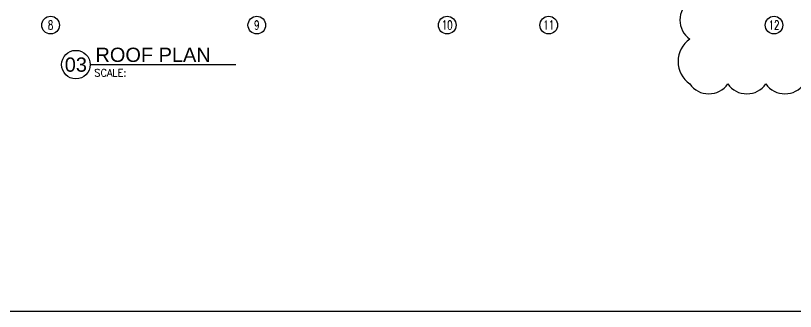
# Model space of a CAD drawing. Extents: x -32840 to 422982, y 280745 to 888746.
# Drawn here: x 224887 to 249465, y 280745 to 290087 of the extents above; entities that cross this region are included whole.
import ezdxf
from ezdxf.enums import TextEntityAlignment as Align

# ---------------------------------------------------------------- set-up
doc = ezdxf.new("R2010")
doc.units = 0
doc.header["$LTSCALE"] = 1000
doc.linetypes.add('CONTINOUS', pattern=[0])
for name, color, linetype in [('A-GRID NO', 40, 'CONTINOUS'), ('A-PLINE', 2, 'Continuous'), ('A-Tag LVl', 2, 'Continuous')]:
    doc.layers.add(name, color=color, linetype=linetype)
doc.styles.add('Arial', font='arial.ttf')
doc.styles.add('ROMANS', font='romans.shx', dxfattribs={"width": 0.8})

# ---------------------------------------------------------------- blocks, each defined once
blk = doc.blocks.new('TAG-LABEL')
at = {"linetype": 'Continuous'}
blk.add_line((-65.32, 0), (-24.49, 0), dxfattribs=at)
blk.add_circle((-69.32, 0), 4, dxfattribs=at)
at = {"color": 6, "style": 'ROMANS'}
blk.add_text('SCALE:', height=2, dxfattribs=at).set_placement((-64.13, -3.31))
at = {"color": 6}
for tag, p, height, style in [('LABELNAME', (-63.82, 0.75), 4, 'Arial'), ('SCALE', (-52.05, -3.31), 2, 'ROMANS'), ('DES.LINE.01', (-63.94, -6.44), 2, 'ROMANS'), ('DES.LINE.02', (-63.94, -9.56), 2, 'ROMANS')]:
    blk.add_attdef(tag, p, '', height=height, dxfattribs=dict(at, style=style))
at = {"color": 6, "style": 'Arial'}
blk.add_attdef('88', text='', height=4, dxfattribs=at).set_placement((-69.32, 0), align=Align.MIDDLE_CENTER)
blk = doc.blocks.new('Tag-Stair-No')
blk.add_circle((0, 0), 1.37)
at = {"color": 6, "style": 'ROMANS', "width": 0.7}
blk.add_attdef('SN', text='', height=1.4, dxfattribs=at).set_placement((0, 0), align=Align.MIDDLE)

msp = doc.modelspace()

# ---------------------------------------------------------------- linework, layer by layer
msp.add_lwpolyline([(195156.7, 475642.7), (264517.8, 475642.7), (264517.8, 280745.5), (195156.7, 280745.5)], close=True)
at = {"layer": 'A-PLINE'}
msp.add_lwpolyline([(246135.2, 307345.2, 0.5205671), (246135.2, 306145.2, 0.5205671), (246135.2, 304945.2, 0.5205671), (246135.2, 303745.2, 0.5205671), (246135.2, 302545.2, 0.5205671), (246135.2, 301345.2, 0.5205671), (246135.2, 300145.2, 0.5205671), (246135.2, 298945.2, 0.5205671), (246135.2, 297745.2, 0.5205671), (246135.2, 296545.2, 0.5205671), (246135.2, 295345.2, 0.5205671), (246135.2, 294145.2, 0.5205671), (246135.2, 292945.2, 0.5205671), (246135.2, 291745.2, 0.5205671), (246135.2, 290545.2, 0.5205671), (246135.2, 289345.2, 0.5205671), (246135.2, 287928.3, 0.5205671), (247335.2, 287928.3, 0.5205671), (248535.2, 287928.3, 0.5205671), (249735.2, 287928.3, 0.5205671)], format="xyb", dxfattribs=at)

# ---------------------------------------------------------------- block references
at = {"layer": 'A-GRID NO', "xscale": 203.2, "yscale": 203.2, "zscale": 203.2}
for p, values in [((225990.6, 289785.7), {'SN': '8'}), ((232490.6, 289785.7), {'SN': '9'}), ((238490.6, 289785.7), {'SN': '10'}), ((241690.6, 289785.7), {'SN': '11'}), ((248790.8, 289785.7), {'SN': '12'})]:
    msp.add_blockref('Tag-Stair-No', p, dxfattribs=at).add_auto_attribs(values)
at = {"layer": 'A-Tag LVl'}
ref = msp.add_blockref('TAG-LABEL', (234584.8, 288539), dxfattribs=dict(at, xscale=112.5, yscale=112.5, zscale=112.5))
ref.add_attrib('88', '03', dxfattribs={"layer": '0', "color": 6, "height": 450, "style": 'Arial'}).set_placement((226786.4, 288539), align=Align.MIDDLE_CENTER)
ref.add_attrib('LABELNAME', 'ROOF PLAN', (227405.1, 288623.4), dxfattribs={"layer": '0', "color": 6, "height": 450, "style": 'Arial'})

doc.saveas('drawing.dxf')
